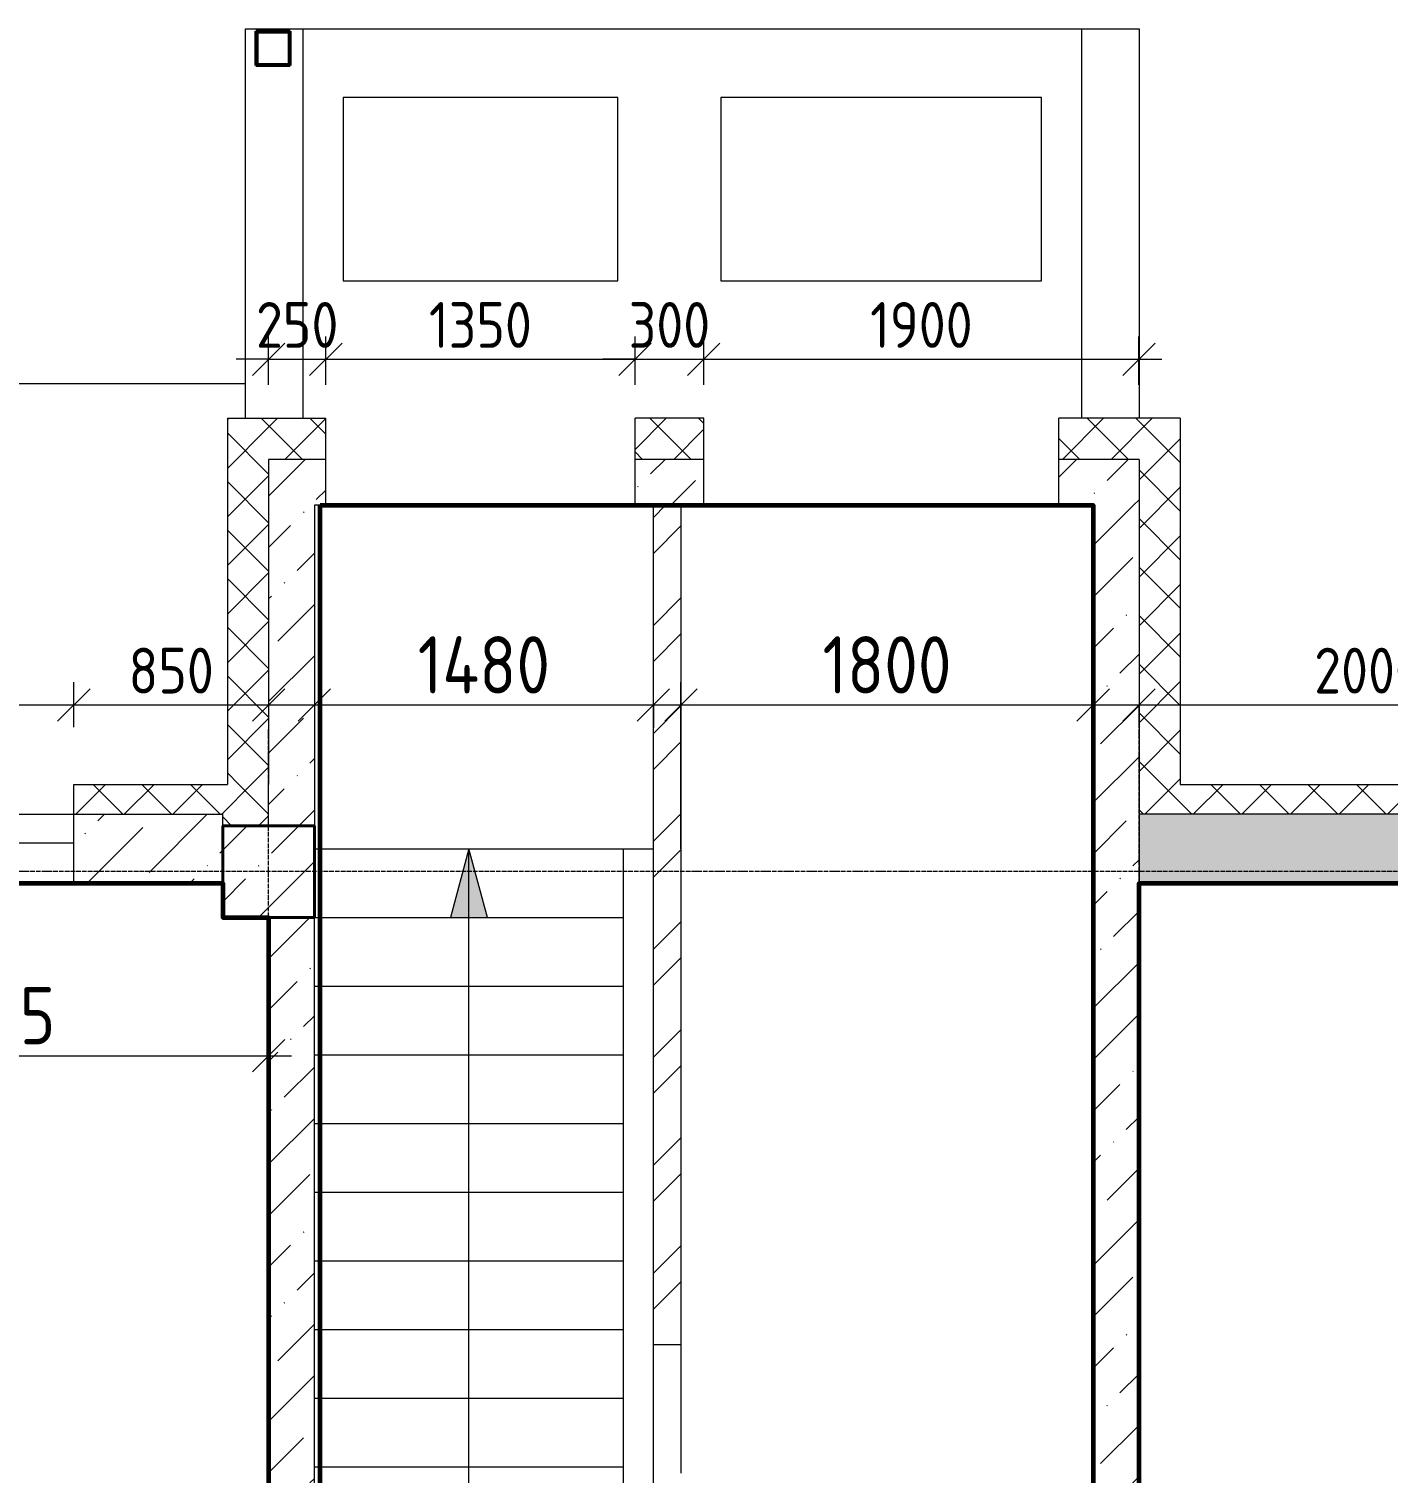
# Model space of a CAD drawing. Header units: millimetres. Extents: x -56773 to 221258, y -262288 to 26541.
# Drawn here: x 9038 to 14971, y -42087 to -35780 of the extents above; entities that cross this region are included whole.
import ezdxf

# ---------------------------------------------------------------- set-up
doc = ezdxf.new("R2010")
doc.units = ezdxf.units.MM
doc.linetypes.add('ADSK_Линия сетки', pattern=[25, 20, -2.5, 0, -2.5])
for name, color, linetype, lineweight in [('3.1 Штукатурка внешн стен для инвесторов', 5, 'Continuous', 60), ('Лестницы', 7, 'Continuous', 9), ('Несущие колонны', 7, 'Continuous', 18), ('Оси', 7, 'Continuous', 9), ('Перекрытие', 7, 'Continuous', 18), ('Размеры', 7, 'Continuous', 9), ('Стены внутренние', 7, 'Continuous', 18), ('Стены наружные', 7, 'Continuous', 18), ('Стены несущие', 7, 'Continuous', 30), ('Стены отделка', 7, 'Continuous', 30), ('Стены штриховка', 7, 'Continuous', 9), ('Стрелки вверх', 7, 'Continuous', 18)]:
    doc.layers.add(name, color=color, linetype=linetype, lineweight=lineweight)
doc.styles.add('GOST Common_2', font='', dxfattribs={"width": 0.9, "height": 250})
doc.styles.add('GOST Common_3', font='', dxfattribs={"width": 0.9, "height": 200})
doc.styles.get('GOST Common_2').set_extended_font_data('GOST Common')
doc.styles.get('GOST Common_3').set_extended_font_data('GOST Common')
doc.dimstyles.new('ADSK_Основной_2_0', dxfattribs={"dimscale": 304.8, "dimtxt": 201.142999, "dimasz": 0.463911, "dimexe": 0.328084, "dimexo": 0.328084, "dimgap": 0.164042, "dimtad": 1, "dimdec": 3, "dimrnd": 0.001, "dimdsep": 46, "dimtxsty": 'GOST Common_3', "dimblk1": 'OBLIQUE', "dimblk2": 'OBLIQUE', "dimsah": 1, "dimcen": 0.09, "dimdle": 0.328084, "dimazin": 2, "dimtfac": 1, "dimtdec": 4, "dimtix": 1, "dimtmove": 0, "dimatfit": 3, "dimfxl": 1, "dimtvp": 1, "dimtolj": 1, "dimtzin": 0, "dimlwd": 20, "dimlwe": 20, "dimarcsym": 2})
doc.dimstyles.new('ADSK_Основной_2_0_3', dxfattribs={"dimscale": 304.8, "dimtxt": 201.142999, "dimasz": 0.463911, "dimexe": 0.328084, "dimexo": 0.328084, "dimgap": 0.164042, "dimtad": 1, "dimdec": 3, "dimrnd": 0.001, "dimdsep": 46, "dimtxsty": 'GOST Common_2', "dimblk1": 'OBLIQUE', "dimblk2": 'OBLIQUE', "dimsah": 1, "dimcen": 0.09, "dimdle": 0.328084, "dimazin": 2, "dimtfac": 1, "dimtdec": 4, "dimtix": 1, "dimtmove": 0, "dimatfit": 3, "dimfxl": 1, "dimtvp": 1, "dimtolj": 1, "dimtzin": 0, "dimlwd": 20, "dimlwe": 20, "dimarcsym": 2})
pattern_1 = [(45, (1283.93, -48864.63), (84.18955, 308.69595), [396.875, -79.375, 3.353, -76.022])]
pattern_2 = [(45, (1283.93, -48864.63), (-106.066, 106.066), []), (135, (1283.93, -48864.63), (-106.066, -106.066), [])]

# ---------------------------------------------------------------- blocks, each defined once
blk = doc.blocks.new('ADSK_КолоннаЖБ_Прямоугольная - 400x400 мм-1807143-Кладочный план 1-го этажа')
at = {"layer": 'Несущие колонны', "lineweight": 40}
for p, q in [((-200, 200), (200, 200)), ((-200, -200), (-200, 200)), ((200, 200), (200, -200)), ((200, -200), (-200, -200))]:
    blk.add_line(p, q, dxfattribs=at)
blk = doc.blocks.new('Труба квадратного сечения _ТУ 36-2287-80_-Колонна - труба160x5-3371741-Кладочный план 1-го этажа')
at = {"layer": 'Несущие колонны', "lineweight": 40}
for p, q in [((80, 80), (-70, 80)), ((-70, 80), (-70, -70)), ((-65, -65), (-65, 75)), ((-65, 75), (75, 75)), ((75, 75), (75, -65)), ((80, -70), (80, 80)), ((-70, -70), (80, -70)), ((75, -65), (-65, -65))]:
    blk.add_line(p, q, dxfattribs=at)
blk = doc.blocks.new('_Oblique')
at = {"color": 0, "linetype": 'ByBlock', "lineweight": -2}
blk.add_line((-0.5, -0.5), (0.5, 0.5), dxfattribs=at)
blk = doc.blocks.new('*D4187')
at = {"layer": 'Defpoints', "color": 0, "lineweight": 25, "transparency": 16777216}
for p in [(9233.9, -38732.1), (7783.9, -38911.1), (9233.9, -38929)]:
    blk.add_point(p, dxfattribs=at)
at = {"layer": 'Размеры', "color": 0, "lineweight": 20, "transparency": 16777216}
for p, q in [((7783.9, -38811.1), (7783.9, -38632.1)), ((9233.9, -38829), (9233.9, -38632.1)), ((7683.9, -38732.1), (9333.9, -38732.1))]:
    blk.add_line(p, q, dxfattribs=at)
at = {"layer": 'Размеры', "color": 0, "lineweight": 20, "transparency": 16777216, "xscale": 141.4, "yscale": 141.4, "zscale": 141.4, "rotation": 180}
blk.add_blockref('_Oblique', (7783.9, -38732.1), dxfattribs=at)
at = {"layer": 'Размеры', "color": 0, "lineweight": 20, "transparency": 16777216, "xscale": 141.4, "yscale": 141.4, "zscale": 141.4}
blk.add_blockref('_Oblique', (9233.9, -38732.1), dxfattribs=at)
at = {"layer": 'Размеры', "color": 0, "lineweight": 9, "transparency": 16777216, "insert": (8508.9, -38582.1), "char_height": 200, "width": 580.928, "attachment_point": 5, "style": 'GOST Common_3'}
blk.add_mtext('\\A1;1450', dxfattribs=at)
blk = doc.blocks.new('*D4188')
at = {"layer": 'Defpoints', "color": 0, "lineweight": 25, "transparency": 16777216}
for p in [(10083.9, -38632.1), (10083.9, -38732.1), (9233.9, -38929)]:
    blk.add_point(p, dxfattribs=at)
at = {"layer": 'Размеры', "color": 0, "lineweight": 20, "transparency": 16777216}
for p, q in [((9233.9, -38829), (9233.9, -38632.1)), ((9133.9, -38732.1), (10183.9, -38732.1)), ((10083.9, -38732.1), (10083.9, -38832.1))]:
    blk.add_line(p, q, dxfattribs=at)
at = {"layer": 'Размеры', "color": 0, "lineweight": 20, "transparency": 16777216, "xscale": 141.4, "yscale": 141.4, "zscale": 141.4, "rotation": 180}
blk.add_blockref('_Oblique', (9233.9, -38732.1), dxfattribs=at)
at = {"layer": 'Размеры', "color": 0, "lineweight": 20, "transparency": 16777216, "xscale": 141.4, "yscale": 141.4, "zscale": 141.4}
blk.add_blockref('_Oblique', (10083.9, -38732.1), dxfattribs=at)
at = {"layer": 'Размеры', "color": 0, "lineweight": 9, "transparency": 16777216, "insert": (9658.9, -38582.1), "char_height": 200, "width": 454.106, "attachment_point": 5, "style": 'GOST Common_3'}
blk.add_mtext('\\A1;850', dxfattribs=at)
blk = doc.blocks.new('*D4211')
at = {"layer": 'Defpoints', "color": 0, "lineweight": 25, "transparency": 16777216}
for p in [(10333.9, -37222.5), (10083.9, -37433.8), (10333.9, -37433.8)]:
    blk.add_point(p, dxfattribs=at)
at = {"layer": 'Размеры', "color": 0, "lineweight": 20, "transparency": 16777216}
for p, q in [((10083.9, -37333.8), (10083.9, -37122.5)), ((10333.9, -37333.8), (10333.9, -37122.5)), ((10083.9, -37222.5), (9942.5, -37222.5)), ((10083.9, -37222.5), (10333.9, -37222.5)), ((10333.9, -37222.5), (10475.3, -37222.5))]:
    blk.add_line(p, q, dxfattribs=at)
at = {"layer": 'Размеры', "color": 0, "lineweight": 20, "transparency": 16777216, "xscale": 141.4, "yscale": 141.4, "zscale": 141.4}
blk.add_blockref('_Oblique', (10083.9, -37222.5), dxfattribs=at)
at = {"layer": 'Размеры', "color": 0, "lineweight": 20, "transparency": 16777216, "xscale": 141.4, "yscale": 141.4, "zscale": 141.4, "rotation": 180}
blk.add_blockref('_Oblique', (10333.9, -37222.5), dxfattribs=at)
at = {"layer": 'Размеры', "color": 0, "lineweight": 9, "transparency": 16777216, "insert": (10208.9, -37072.5), "char_height": 200, "width": 454.106, "attachment_point": 5, "style": 'GOST Common_3'}
blk.add_mtext('\\A1;250', dxfattribs=at)
blk = doc.blocks.new('*D4212')
at = {"layer": 'Defpoints', "color": 0, "lineweight": 25, "transparency": 16777216}
for p in [(11683.9, -37222.5), (10333.9, -37433.8), (11683.9, -37433.8)]:
    blk.add_point(p, dxfattribs=at)
at = {"layer": 'Размеры', "color": 0, "lineweight": 20, "transparency": 16777216}
for p, q in [((10333.9, -37333.8), (10333.9, -37122.5)), ((11683.9, -37333.8), (11683.9, -37122.5)), ((10233.9, -37222.5), (11783.9, -37222.5))]:
    blk.add_line(p, q, dxfattribs=at)
at = {"layer": 'Размеры', "color": 0, "lineweight": 20, "transparency": 16777216, "xscale": 141.4, "yscale": 141.4, "zscale": 141.4, "rotation": 180}
blk.add_blockref('_Oblique', (10333.9, -37222.5), dxfattribs=at)
at = {"layer": 'Размеры', "color": 0, "lineweight": 20, "transparency": 16777216, "xscale": 141.4, "yscale": 141.4, "zscale": 141.4}
blk.add_blockref('_Oblique', (11683.9, -37222.5), dxfattribs=at)
at = {"layer": 'Размеры', "color": 0, "lineweight": 9, "transparency": 16777216, "insert": (11008.9, -37072.5), "char_height": 200, "width": 560.473, "attachment_point": 5, "style": 'GOST Common_3'}
blk.add_mtext('\\A1;1350', dxfattribs=at)
blk = doc.blocks.new('*D4213')
at = {"layer": 'Defpoints', "color": 0, "lineweight": 25, "transparency": 16777216}
for p in [(11983.9, -37222.5), (11683.9, -37433.8), (11983.9, -37433.8)]:
    blk.add_point(p, dxfattribs=at)
at = {"layer": 'Размеры', "color": 0, "lineweight": 20, "transparency": 16777216}
for p, q in [((11683.9, -37333.8), (11683.9, -37122.5)), ((11983.9, -37333.8), (11983.9, -37122.5)), ((11683.9, -37222.5), (11542.5, -37222.5)), ((11683.9, -37222.5), (11983.9, -37222.5)), ((11983.9, -37222.5), (12125.3, -37222.5))]:
    blk.add_line(p, q, dxfattribs=at)
at = {"layer": 'Размеры', "color": 0, "lineweight": 20, "transparency": 16777216, "xscale": 141.4, "yscale": 141.4, "zscale": 141.4}
blk.add_blockref('_Oblique', (11683.9, -37222.5), dxfattribs=at)
at = {"layer": 'Размеры', "color": 0, "lineweight": 20, "transparency": 16777216, "xscale": 141.4, "yscale": 141.4, "zscale": 141.4, "rotation": 180}
blk.add_blockref('_Oblique', (11983.9, -37222.5), dxfattribs=at)
at = {"layer": 'Размеры', "color": 0, "lineweight": 9, "transparency": 16777216, "insert": (11833.9, -37072.5), "char_height": 200, "width": 454.106, "attachment_point": 5, "style": 'GOST Common_3'}
blk.add_mtext('\\A1;300', dxfattribs=at)
blk = doc.blocks.new('*D4214')
at = {"layer": 'Defpoints', "color": 0, "lineweight": 25, "transparency": 16777216}
for p in [(13883.9, -37222.5), (11983.9, -37433.8), (13883.9, -37433.8)]:
    blk.add_point(p, dxfattribs=at)
at = {"layer": 'Размеры', "color": 0, "lineweight": 20, "transparency": 16777216}
for p, q in [((11983.9, -37333.8), (11983.9, -37122.5)), ((13883.9, -37333.8), (13883.9, -37122.5)), ((11883.9, -37222.5), (13983.9, -37222.5))]:
    blk.add_line(p, q, dxfattribs=at)
at = {"layer": 'Размеры', "color": 0, "lineweight": 20, "transparency": 16777216, "xscale": 141.4, "yscale": 141.4, "zscale": 141.4, "rotation": 180}
blk.add_blockref('_Oblique', (11983.9, -37222.5), dxfattribs=at)
at = {"layer": 'Размеры', "color": 0, "lineweight": 20, "transparency": 16777216, "xscale": 141.4, "yscale": 141.4, "zscale": 141.4}
blk.add_blockref('_Oblique', (13883.9, -37222.5), dxfattribs=at)
at = {"layer": 'Размеры', "color": 0, "lineweight": 9, "transparency": 16777216, "insert": (12933.9, -37072.5), "char_height": 200, "width": 560.473, "attachment_point": 5, "style": 'GOST Common_3'}
blk.add_mtext('\\A1;1900', dxfattribs=at)
blk = doc.blocks.new('*D4215')
at = {"layer": 'Defpoints', "color": 0, "lineweight": 25, "transparency": 16777216}
for p in [(13883.9, -38632.1), (15883.9, -38732.1), (15883.9, -38930.2)]:
    blk.add_point(p, dxfattribs=at)
at = {"layer": 'Размеры', "color": 0, "lineweight": 20, "transparency": 16777216}
for p, q in [((15883.9, -38830.2), (15883.9, -38632.1)), ((13783.9, -38732.1), (15983.9, -38732.1)), ((13883.9, -38732.1), (13883.9, -38832.1))]:
    blk.add_line(p, q, dxfattribs=at)
at = {"layer": 'Размеры', "color": 0, "lineweight": 20, "transparency": 16777216, "xscale": 141.4, "yscale": 141.4, "zscale": 141.4, "rotation": 180}
blk.add_blockref('_Oblique', (13883.9, -38732.1), dxfattribs=at)
at = {"layer": 'Размеры', "color": 0, "lineweight": 20, "transparency": 16777216, "xscale": 141.4, "yscale": 141.4, "zscale": 141.4}
blk.add_blockref('_Oblique', (15883.9, -38732.1), dxfattribs=at)
at = {"layer": 'Размеры', "color": 0, "lineweight": 9, "transparency": 16777216, "insert": (14883.9, -38582.1), "char_height": 200, "width": 605.475, "attachment_point": 5, "style": 'GOST Common_3'}
blk.add_mtext('\\A1;2000', dxfattribs=at)
blk = doc.blocks.new('*D3763')
at = {"layer": 'Defpoints', "color": 0, "lineweight": 25, "transparency": 16777216}
for p in [(13683.9, -38632.1), (13683.9, -38732.1), (11883.9, -39459.7)]:
    blk.add_point(p, dxfattribs=at)
at = {"layer": 'Размеры', "color": 0, "lineweight": 20, "transparency": 16777216}
for p, q in [((11883.9, -39359.7), (11883.9, -38632.1)), ((11783.9, -38732.1), (13783.9, -38732.1)), ((13683.9, -38732.1), (13683.9, -38832.1))]:
    blk.add_line(p, q, dxfattribs=at)
at = {"layer": 'Размеры', "color": 0, "lineweight": 20, "transparency": 16777216, "xscale": 141.4, "yscale": 141.4, "zscale": 141.4, "rotation": 180}
blk.add_blockref('_Oblique', (11883.9, -38732.1), dxfattribs=at)
at = {"layer": 'Размеры', "color": 0, "lineweight": 20, "transparency": 16777216, "xscale": 141.4, "yscale": 141.4, "zscale": 141.4}
blk.add_blockref('_Oblique', (13683.9, -38732.1), dxfattribs=at)
at = {"layer": 'Размеры', "color": 0, "lineweight": 9, "transparency": 16777216, "insert": (12783.9, -38557.1), "char_height": 250, "width": 560.473, "attachment_point": 5, "style": 'GOST Common_2'}
blk.add_mtext('\\A1;1800', dxfattribs=at)
blk = doc.blocks.new('*D3764')
at = {"layer": 'Defpoints', "color": 0, "lineweight": 25, "transparency": 16777216}
for p in [(10283.9, -38632.1), (11763.9, -38632.1), (11763.9, -38732.1)]:
    blk.add_point(p, dxfattribs=at)
at = {"layer": 'Размеры', "color": 0, "lineweight": 20, "transparency": 16777216}
for p, q in [((10183.9, -38732.1), (11863.9, -38732.1)), ((10283.9, -38732.1), (10283.9, -38832.1)), ((11763.9, -38732.1), (11763.9, -38832.1))]:
    blk.add_line(p, q, dxfattribs=at)
at = {"layer": 'Размеры', "color": 0, "lineweight": 20, "transparency": 16777216, "xscale": 141.4, "yscale": 141.4, "zscale": 141.4, "rotation": 180}
blk.add_blockref('_Oblique', (10283.9, -38732.1), dxfattribs=at)
at = {"layer": 'Размеры', "color": 0, "lineweight": 20, "transparency": 16777216, "xscale": 141.4, "yscale": 141.4, "zscale": 141.4}
blk.add_blockref('_Oblique', (11763.9, -38732.1), dxfattribs=at)
at = {"layer": 'Размеры', "color": 0, "lineweight": 9, "transparency": 16777216, "insert": (11023.9, -38557.1), "char_height": 250, "width": 580.928, "attachment_point": 5, "style": 'GOST Common_2'}
blk.add_mtext('\\A1;1480', dxfattribs=at)
blk = doc.blocks.new('*D3771')
at = {"layer": 'Defpoints', "color": 0, "lineweight": 25, "transparency": 16777216}
for p in [(7608.9, -40163.9), (10083.9, -40163.9), (10083.9, -40263.9)]:
    blk.add_point(p, dxfattribs=at)
at = {"layer": 'Размеры', "color": 0, "lineweight": 20, "transparency": 16777216}
for p, q in [((7508.9, -40263.9), (10183.9, -40263.9)), ((7608.9, -40263.9), (7608.9, -40363.9)), ((10083.9, -40263.9), (10083.9, -40363.9))]:
    blk.add_line(p, q, dxfattribs=at)
at = {"layer": 'Размеры', "color": 0, "lineweight": 20, "transparency": 16777216, "xscale": 141.4, "yscale": 141.4, "zscale": 141.4, "rotation": 180}
blk.add_blockref('_Oblique', (7608.9, -40263.9), dxfattribs=at)
at = {"layer": 'Размеры', "color": 0, "lineweight": 20, "transparency": 16777216, "xscale": 141.4, "yscale": 141.4, "zscale": 141.4}
blk.add_blockref('_Oblique', (10083.9, -40263.9), dxfattribs=at)
at = {"layer": 'Размеры', "color": 0, "lineweight": 9, "transparency": 16777216, "insert": (8846.4, -40088.9), "char_height": 250, "width": 625.93, "attachment_point": 5, "style": 'GOST Common_2'}
blk.add_mtext('\\A1;2475', dxfattribs=at)

msp = doc.modelspace()

# ---------------------------------------------------------------- hatches: boundary and pattern name
at = {"layer": 'Несущие колонны', "lineweight": 9}
h = msp.add_hatch(dxfattribs=at)
h.set_pattern_fill('FP_3', color=256, style=0, pattern_type=2)
h.set_pattern_definition([(45, (1283.93, -48864.63), (-224.5064, 224.5064), []), (45, (1508.44, -48864.63), (-224.5064, 224.5064), [396.875, -79.375, 3.353, -76.022])])
h.paths.add_polyline_path([(10283.9343, -39659.6624), (10283.9343, -39259.6624), (9883.9343, -39259.6624), (9883.9343, -39659.6624), (10083.9343, -39659.6624)])
at = {"layer": 'Стены внутренние', "lineweight": 9}
h = msp.add_hatch(dxfattribs=at)
h.set_pattern_fill('FP_5', color=256, style=0, pattern_type=2)
h.set_pattern_definition([(45, (1283.93, -48864.63), (-235.732, 235.732), []), (45, (1441.1, -48864.63), (-235.732, 235.732), [])])
h.paths.add_polyline_path([(11763.9343, -41524.2522), (11883.9343, -41524.2522), (11883.9343, -37859.6624), (11763.9343, -37859.6624), (11763.9343, -40973.4427)])
h = msp.add_hatch(dxfattribs=at)
h.set_pattern_fill('FP_1', color=256, style=0, pattern_type=2)
h.set_pattern_definition(pattern_1)
h.paths.add_polyline_path([(6483.9343, -39509.6624), (7783.9343, -39509.6624), (7783.9343, -39209.6624), (6483.9343, -39210.6624)])
h.paths.add_polyline_path([(9233.9343, -39509.6624), (9883.9343, -39509.6624), (9883.9343, -39209.6624), (9233.9343, -39209.6624)])
h.paths.add_polyline_path([(1683.9343, -39509.6624), (1683.9343, -39210.6624), (483.9343, -39210.6624), (483.9343, -39509.6624)])
h.paths.add_polyline_path([(-716.0657, -39509.6624), (-716.0657, -39210.6624), (-1666.0657, -39209.6624), (-1666.0657, -39509.6624), (-1250.418, -39509.6624)])
h.paths.add_polyline_path([(4883.9343, -39509.6624), (4883.9343, -39210.6624), (4283.9343, -39209.6624), (4283.9343, -39509.6624)])
h.paths.add_polyline_path([(3783.9343, -39509.6624), (3883.9343, -39509.6624), (3883.9343, -39209.6624), (3283.9343, -39210.6624), (3283.9343, -39509.6624), (3758.9343, -39509.6624)])
h = msp.add_hatch(dxfattribs=at)
h.set_pattern_fill('FP_1', color=256, style=0, pattern_type=2)
h.set_pattern_definition(pattern_1)
h.paths.add_polyline_path([(42187.5179, -39509.6624), (43283.9343, -39509.6624), (43283.9343, -39209.6624), (41283.9343, -39209.6624), (41283.9343, -39509.6624)])
h.paths.add_polyline_path([(28283.9343, -39509.6624), (28883.9343, -39509.6624), (28883.9343, -39209.6624), (28283.9343, -39210.6624)])
h.paths.add_polyline_path([(29958.9343, -39509.6624), (29958.9343, -39209.6624), (29269.3587, -39209.6624), (29269.3587, -39259.6624), (29283.9343, -39259.6624), (29283.9343, -39509.6624), (29408.9343, -39509.6624)])
h.paths.add_polyline_path([(40883.9343, -39509.6624), (40883.9343, -39209.6624), (40283.9343, -39210.6624), (40283.9343, -39509.6624), (40715.0455, -39509.6624)])
h.paths.add_polyline_path([(31858.9343, -39509.6624), (32683.9343, -39509.6624), (32683.9343, -39210.6624), (31408.9343, -39209.6624), (31408.9343, -39509.6624), (31783.9343, -39509.6624)])
h.paths.add_polyline_path([(38333.9343, -39509.6624), (38683.9343, -39509.6624), (38683.9343, -39210.6624), (37483.9343, -39210.6624), (37483.9343, -39509.6624), (38308.9343, -39509.6624)])
h.paths.add_polyline_path([(34283.9343, -39509.6624), (34883.9343, -39509.6624), (34883.9343, -39209.6624), (34283.9343, -39210.6624)])
h.paths.add_polyline_path([(35283.9343, -39509.6624), (35883.9343, -39509.6624), (35883.9343, -39210.6624), (35283.9343, -39209.6624)])
h.paths.add_polyline_path([(26158.9343, -39509.6624), (26683.9343, -39509.6624), (26683.9343, -39210.6624), (25483.9343, -39210.6624), (25483.9343, -39509.6624), (26133.9343, -39509.6624)])
h.paths.add_polyline_path([(15883.9343, -39509.6624), (15883.9343, -39209.6624), (13883.9343, -39209.6624), (13883.9343, -39509.6624), (14210.5423, -39509.6624)])
h.paths.add_polyline_path([(16883.9343, -39509.6624), (16883.9343, -39209.6624), (16283.9343, -39209.6624), (16283.9343, -39509.6624)])
h.paths.add_polyline_path([(20100.4319, -39509.6624), (20683.9343, -39509.6624), (20683.9343, -39210.6624), (19483.9343, -39210.6624), (19483.9343, -39509.6624)])
h.paths.add_polyline_path([(23283.9343, -39509.6624), (23883.9343, -39509.6624), (23883.9343, -39210.6624), (23283.9343, -39209.6624)])
h.paths.add_polyline_path([(17283.9343, -39509.6624), (17883.9343, -39509.6624), (17883.9343, -39210.6624), (17283.9343, -39209.6624)])
h.paths.add_polyline_path([(22883.9343, -39509.6624), (22883.9343, -39209.6624), (22283.9343, -39210.6624), (22283.9343, -39509.6624)])
at = {"layer": 'Стены наружные', "lineweight": 9}
h = msp.add_hatch(dxfattribs=at)
h.set_pattern_fill('FP_4', color=256, style=0, pattern_type=2)
h.set_pattern_definition(pattern_2)
h.paths.add_polyline_path([(9903.9343, -39079.6624), (10083.9343, -39079.6624), (10083.9343, -37479.6624), (9903.9343, -37479.6624), (9903.9343, -38397.1072)])
h = msp.add_hatch(dxfattribs=at)
h.set_pattern_fill('FP_4', color=256, style=0, pattern_type=2)
h.set_pattern_definition(pattern_2)
h.paths.add_polyline_path([(10333.9343, -37659.6624), (10333.9343, -37479.6624), (10083.9343, -37479.6624), (10083.9343, -37659.6624)])
h.paths.add_polyline_path([(14063.9343, -37659.6624), (14063.9343, -37479.6624), (13533.9343, -37479.6624), (13533.9343, -37659.6624), (13883.9343, -37659.6624)])
h.paths.add_polyline_path([(11683.9343, -37659.6624), (11983.9343, -37659.6624), (11983.9343, -37479.6624), (11683.9343, -37479.6624)])
h = msp.add_hatch(dxfattribs=at)
h.set_pattern_fill('FP_1', color=256, style=0, pattern_type=2)
h.set_pattern_definition(pattern_1)
h.paths.add_polyline_path([(13533.9343, -37859.6624), (13883.9343, -37859.6624), (13883.9343, -37659.6624), (13533.9343, -37659.6624)])
h.paths.add_polyline_path([(11763.9343, -37859.6624), (11983.9343, -37859.6624), (11983.9343, -37659.6624), (11683.9343, -37659.6624), (11683.9343, -37859.6624)])
h.paths.add_polyline_path([(10283.9343, -37859.6624), (10333.9343, -37859.6624), (10333.9343, -37659.6624), (10083.9343, -37659.6624), (10083.9343, -37859.6624)])
h = msp.add_hatch(dxfattribs=at)
h.set_pattern_fill('FP_4', color=256, style=0, pattern_type=2)
h.set_pattern_definition(pattern_2)
h.paths.add_polyline_path([(13883.9343, -39079.6624), (14063.9343, -39079.6624), (14063.9343, -37659.6624), (13883.9343, -37659.6624), (13883.9343, -38397.1072)])
h = msp.add_hatch(dxfattribs=at)
h.set_pattern_fill('FP_1', color=256, style=0, pattern_type=2)
h.set_pattern_definition(pattern_1)
h.paths.add_polyline_path([(10283.9343, -46259.6624), (10283.9343, -45659.6624), (10083.9343, -45659.6624), (10083.9343, -46259.6624)])
h.paths.add_polyline_path([(10283.9343, -45259.6624), (10283.9343, -39659.6624), (10083.9343, -39659.6624), (10083.9343, -45259.6624)])
h.paths.add_polyline_path([(10283.9343, -39259.6624), (10283.9343, -37859.6624), (10083.9343, -37859.6624), (10083.9343, -39259.6624)])
h = msp.add_hatch(dxfattribs=at)
h.set_pattern_fill('FP_1', color=256, style=0, pattern_type=2)
h.set_pattern_definition(pattern_1)
h.paths.add_polyline_path([(13683.9343, -46059.6624), (13883.9343, -46059.6624), (13883.9343, -37859.6624), (13683.9343, -37859.6624), (13683.9343, -43549.7783)])
h = msp.add_hatch(dxfattribs=at)
h.set_pattern_fill('FP_4', color=256, style=0, pattern_type=2)
h.set_pattern_definition(pattern_2)
h.paths.add_polyline_path([(9883.9343, -39209.6624), (9883.9343, -39079.6624), (9233.9343, -39079.6624), (9233.9343, -39209.6624)])
h.paths.add_polyline_path([(7783.9343, -39209.6624), (7783.9343, -39079.6624), (6433.9343, -39079.6624), (6433.9343, -39209.6624)])
h.paths.add_polyline_path([(-666.0657, -39209.6624), (-666.0657, -39079.6624), (-1666.0657, -39079.6624), (-1666.0657, -39209.6624), (-1250.418, -39209.6624)])
h.paths.add_polyline_path([(3883.9343, -39209.6624), (4933.9343, -39209.6624), (4933.9343, -39079.6624), (3233.9343, -39079.6624), (3233.9343, -39209.6624)])
h.paths.add_polyline_path([(1733.9343, -39209.6624), (1733.9343, -39079.6624), (433.9343, -39079.6624), (433.9343, -39209.6624)])
h = msp.add_hatch(dxfattribs=at)
h.set_pattern_fill('FP_4', color=256, style=0, pattern_type=2)
h.set_pattern_definition(pattern_2)
h.paths.add_polyline_path([(10083.9343, -39259.6624), (10083.9343, -39079.6624), (9883.9343, -39079.6624), (9883.9343, -39259.6624)])
h = msp.add_hatch(dxfattribs=at)
h.set_pattern_fill('FP_4', color=256, style=0, pattern_type=2)
h.set_pattern_definition(pattern_2)
h.paths.add_polyline_path([(31408.9343, -39209.6624), (32733.9343, -39209.6624), (32733.9343, -39079.6624), (31408.9343, -39079.6624)])
h.paths.add_polyline_path([(28883.9343, -39209.6624), (29958.9343, -39209.6624), (29958.9343, -39079.6624), (28233.9343, -39079.6624), (28233.9343, -39209.6624)])
h.paths.add_polyline_path([(43283.9343, -39209.6624), (43283.9343, -39079.6624), (40233.9343, -39079.6624), (40233.9343, -39209.6624), (42187.5179, -39209.6624)])
h.paths.add_polyline_path([(34233.9343, -39209.6624), (35933.9343, -39209.6624), (35933.9343, -39079.6624), (34233.9343, -39079.6624)])
h.paths.add_polyline_path([(37770.1007, -39209.6624), (38733.9343, -39209.6624), (38733.9343, -39079.6624), (37433.9343, -39079.6624), (37433.9343, -39209.6624)])
h.paths.add_polyline_path([(22883.9343, -39209.6624), (23933.9343, -39209.6624), (23933.9343, -39079.6624), (22233.9343, -39079.6624), (22233.9343, -39209.6624)])
h.paths.add_polyline_path([(16283.9343, -39209.6624), (17933.9343, -39209.6624), (17933.9343, -39079.6624), (13883.9343, -39079.6624), (13883.9343, -39209.6624), (15883.9343, -39209.6624)])
h.paths.add_polyline_path([(25433.9343, -39209.6624), (26733.9343, -39209.6624), (26733.9343, -39079.6624), (25433.9343, -39079.6624)])
h.paths.add_polyline_path([(20100.4319, -39209.6624), (20733.9343, -39209.6624), (20733.9343, -39079.6624), (19433.9343, -39079.6624), (19433.9343, -39209.6624)])
at = {"layer": 'Стрелки вверх'}
msp.add_hatch(color=256, dxfattribs=at).paths.add_polyline_path([(11039.3191, -39659.6624), (10958.9343, -39359.6624), (10878.5496, -39659.6624)])

# ---------------------------------------------------------------- linework, layer by layer
at = {"layer": '3.1 Штукатурка внешн стен для инвесторов'}
msp.add_lwpolyline([(10308.9343, -37859.6624), (13683.9343, -37859.6624), (13683.9343, -46059.6624), (10308.9343, -46059.6624)], close=True, dxfattribs=at)
for points in [[(-1766.0657, -38879.6624), (-1966.0657, -38879.6624), (-1966.0657, -39259.6624), (-2116.0657, -39259.6624), (-2116.0657, -39659.6624), (-1716.0657, -39659.6624), (-1716.0657, -39509.6624), (3883.9343, -39509.6624), (3883.9343, -39659.6624), (4283.9343, -39659.6624), (4283.9343, -39509.6624), (9883.9343, -39509.6624), (9883.9343, -39659.6624), (10083.9343, -39659.6624), (10083.9343, -45259.6624), (9883.9343, -45259.6624), (9883.9343, -45659.6624), (10083.9343, -45659.6624), (10083.9343, -46259.6624), (11933.9343, -46259.6624)], [(13483.9343, -46259.6624), (13883.9343, -46259.6624), (13883.9343, -39509.6624), (29958.9343, -39509.6624)]]:
    msp.add_lwpolyline(points, dxfattribs=at)
at = {"layer": 'Лестницы'}
for p, q in [((11683.9343, -37859.6624), (10333.9343, -37859.6624)), ((10283.9343, -39359.6624), (11633.9343, -39359.6624)), ((10283.9343, -39359.6624), (11633.9343, -39359.6624)), ((11633.9343, -39359.6624), (11763.9343, -39359.6624)), ((11633.9343, -39659.6624), (11633.9343, -39359.6624)), ((10283.9343, -39659.6624), (11633.9343, -39659.6624)), ((10283.9343, -39659.6624), (11633.9343, -39659.6624)), ((11633.9343, -39959.6624), (11633.9343, -39659.6624)), ((10283.9343, -39959.6624), (11633.9343, -39959.6624)), ((10283.9343, -39959.6624), (11633.9343, -39959.6624)), ((11633.9343, -40259.6624), (11633.9343, -39959.6624)), ((10283.9343, -40259.6624), (11633.9343, -40259.6624)), ((10283.9343, -40259.6624), (11633.9343, -40259.6624)), ((11633.9343, -40559.6624), (11633.9343, -40259.6624)), ((10283.9343, -40559.6624), (11633.9343, -40559.6624)), ((10283.9343, -40559.6624), (11633.9343, -40559.6624)), ((11633.9343, -40859.6624), (11633.9343, -40559.6624)), ((10283.9343, -40859.6624), (11633.9343, -40859.6624)), ((10283.9343, -40859.6624), (11633.9343, -40859.6624)), ((11633.9343, -41159.6624), (11633.9343, -40859.6624)), ((10283.9343, -41159.6624), (11633.9343, -41159.6624)), ((10283.9343, -41159.6624), (11633.9343, -41159.6624)), ((11633.9343, -41459.6624), (11633.9343, -41159.6624)), ((10283.9343, -41459.6624), (11633.9343, -41459.6624)), ((10283.9343, -41459.6624), (11633.9343, -41459.6624)), ((11633.9343, -41759.6624), (11633.9343, -41459.6624)), ((10283.9343, -41759.6624), (11633.9343, -41759.6624)), ((10283.9343, -41759.6624), (11633.9343, -41759.6624)), ((11633.9343, -42059.6624), (11633.9343, -41759.6624)), ((10283.9343, -42059.6624), (11633.9343, -42059.6624)), ((10283.9343, -42059.6624), (11633.9343, -42059.6624)), ((11633.9343, -42203.1932), (11633.9343, -42059.6624))]:
    msp.add_line(p, q, dxfattribs=at)
at = {"layer": 'Несущие колонны', "lineweight": 9}
for p, q in [((10083.9343, -39259.6624), (9883.9343, -39259.6624)), ((9883.9343, -39659.6624), (9883.9343, -39259.6624)), ((10283.9343, -39259.6624), (10083.9343, -39259.6624)), ((10283.9343, -39259.6624), (10283.9343, -39659.6624)), ((10083.9343, -39659.6624), (9883.9343, -39659.6624)), ((10283.9343, -39659.6624), (10083.9343, -39659.6624))]:
    msp.add_line(p, q, dxfattribs=at)
at = {"layer": 'Оси', "linetype": 'ADSK_Линия сетки', "lineweight": 5}
for p, q in [((10083.9343, -59838.5137), (10083.9343, -38837.1863)), ((13883.9343, -59838.5137), (13883.9343, -38837.1863)), ((63681.4538, -39459.6624), (-23956.1623, -39459.6624))]:
    msp.add_line(p, q, dxfattribs=at)
at = {"layer": 'Перекрытие'}
for p, q in [((10233.9343, -35779.6624), (13633.9343, -35779.6624)), ((11608.9343, -36079.6624), (10408.9343, -36079.6624)), ((10408.9343, -36079.6624), (10408.9343, -36879.6624)), ((11608.9343, -36879.6624), (11608.9343, -36079.6624)), ((13458.9343, -36079.6624), (12058.9343, -36079.6624)), ((12058.9343, -36079.6624), (12058.9343, -36879.6624)), ((13458.9343, -36879.6624), (13458.9343, -36079.6624)), ((10408.9343, -36879.6624), (11608.9343, -36879.6624)), ((12058.9343, -36879.6624), (13458.9343, -36879.6624)), ((9983.9343, -37329.6624), (7703.9343, -37329.6624)), ((13533.9343, -37859.6624), (11983.9343, -37859.6624)), ((7783.9343, -39209.6624), (9233.9343, -39209.6624)), ((9233.9343, -39335.0253), (7783.9343, -39335.0253))]:
    msp.add_line(p, q, dxfattribs=at)
at = {"layer": 'Стены внутренние', "lineweight": 5}
for p, q in [((11763.9343, -42142.5732), (11763.9343, -41524.2522)), ((11883.9343, -41524.2522), (11883.9343, -42086.6163))]:
    msp.add_line(p, q, dxfattribs=at)
at = {"layer": 'Стены наружные', "lineweight": 9}
for p, q in [((9983.9343, -37479.6624), (9983.9343, -35779.6624)), ((9983.9343, -35779.6624), (10233.9343, -35779.6624)), ((10233.9343, -35779.6624), (10233.9343, -37479.6624)), ((13633.9343, -37479.6624), (13633.9343, -35779.6624)), ((13633.9343, -35779.6624), (13883.9343, -35779.6624)), ((13883.9343, -35779.6624), (13883.9343, -37479.6624))]:
    msp.add_line(p, q, dxfattribs=at)
at = {"layer": 'Стены несущие', "lineweight": 9}
for p, q in [((10083.9343, -37659.6624), (10083.9343, -39079.6624)), ((10333.9343, -37859.6624), (10333.9343, -37659.6624)), ((11683.9343, -37859.6624), (11683.9343, -37659.6624)), ((11983.9343, -37859.6624), (11983.9343, -37659.6624)), ((13533.9343, -37859.6624), (13533.9343, -37659.6624)), ((13883.9343, -37659.6624), (13883.9343, -39209.6624)), ((10333.9343, -37859.6624), (10283.9343, -37859.6624)), ((10283.9343, -37859.6624), (10283.9343, -39259.6624)), ((11683.9343, -37859.6624), (11763.9343, -37859.6624)), ((11763.9343, -41524.2522), (11763.9343, -37859.6624)), ((11883.9343, -37859.6624), (11983.9343, -37859.6624)), ((11883.9343, -37859.6624), (11883.9343, -41524.2522)), ((13533.9343, -37859.6624), (13683.9343, -37859.6624)), ((13683.9343, -46059.6624), (13683.9343, -37859.6624)), ((9233.9343, -39509.6624), (9233.9343, -39209.6624)), ((9883.9343, -39509.6624), (9883.9343, -39259.6624)), ((9883.9343, -39509.6624), (9233.9343, -39509.6624)), ((13883.9343, -39509.6624), (13883.9343, -45184.6624)), ((15883.9343, -39509.6624), (13883.9343, -39509.6624)), ((10083.9343, -39659.6624), (10083.9343, -42459.6624)), ((10283.9343, -45259.6624), (10283.9343, -39659.6624)), ((11763.9343, -41524.2522), (11883.9343, -41524.2522))]:
    msp.add_line(p, q, dxfattribs=at)
at = {"layer": 'Стены отделка', "lineweight": 18}
for p, q in [((9903.9343, -37479.6624), (9903.9343, -39079.6624)), ((9903.9343, -37479.6624), (10333.9343, -37479.6624)), ((10333.9343, -37659.6624), (10333.9343, -37479.6624)), ((11983.9343, -37479.6624), (11683.9343, -37479.6624)), ((11683.9343, -37659.6624), (11683.9343, -37479.6624)), ((11983.9343, -37659.6624), (11983.9343, -37479.6624)), ((14063.9343, -37479.6624), (13533.9343, -37479.6624)), ((13533.9343, -37659.6624), (13533.9343, -37479.6624)), ((14063.9343, -37479.6624), (14063.9343, -39079.6624)), ((9233.9343, -39209.6624), (9233.9343, -39079.6624)), ((9233.9343, -39079.6624), (9903.9343, -39079.6624)), ((14063.9343, -39079.6624), (17933.9343, -39079.6624)), ((9883.9343, -39259.6624), (10083.9343, -39259.6624))]:
    msp.add_line(p, q, dxfattribs=at)
at = {"layer": 'Стены штриховка', "lineweight": 9}
for p, q in [((10333.9343, -37659.6624), (10083.9343, -37659.6624)), ((11983.9343, -37659.6624), (11683.9343, -37659.6624)), ((13883.9343, -37659.6624), (13533.9343, -37659.6624)), ((11763.9343, -37859.6624), (11883.9343, -37859.6624)), ((10083.9343, -39259.6624), (10083.9343, -39079.6624)), ((9233.9343, -39209.6624), (9883.9343, -39209.6624)), ((9883.9343, -39259.6624), (9883.9343, -39209.6624)), ((15883.9343, -39209.6624), (13883.9343, -39209.6624)), ((13883.9343, -39209.6624), (13883.9343, -39509.6624)), ((10083.9343, -39259.6624), (10283.9343, -39259.6624)), ((10283.9343, -39659.6624), (10083.9343, -39659.6624))]:
    msp.add_line(p, q, dxfattribs=at)
at = {"layer": 'Стрелки вверх'}
for p, q in [((10958.9343, -39359.6624), (10878.5496, -39659.6624)), ((10958.9343, -39659.6624), (10958.9343, -39359.6624)), ((11039.3191, -39659.6624), (10958.9343, -39359.6624)), ((10878.5496, -39659.6624), (11039.3191, -39659.6624)), ((10958.9343, -39959.6624), (10958.9343, -39659.6624)), ((10958.9343, -40259.6624), (10958.9343, -39959.6624)), ((10958.9343, -40559.6624), (10958.9343, -40259.6624)), ((10958.9343, -40859.6624), (10958.9343, -40559.6624)), ((10958.9343, -41159.6624), (10958.9343, -40859.6624)), ((10958.9343, -41459.6624), (10958.9343, -41159.6624)), ((10958.9343, -41759.6624), (10958.9343, -41459.6624)), ((10958.9343, -42059.6624), (10958.9343, -41759.6624)), ((10958.9343, -42359.6624), (10958.9343, -42059.6624))]:
    msp.add_line(p, q, dxfattribs=at)

# ---------------------------------------------------------------- block references
at = {"layer": 'Несущие колонны', "rotation": 180}
msp.add_blockref('Труба квадратного сечения _ТУ 36-2287-80_-Колонна - труба160x5-3371741-Кладочный план 1-го этажа', (10108.9343, -35859.6624), dxfattribs=at)
at = {"layer": 'Несущие колонны', "lineweight": 40, "rotation": 89.9999999999999}
msp.add_blockref('ADSK_КолоннаЖБ_Прямоугольная - 400x400 мм-1807143-Кладочный план 1-го этажа', (10083.9343, -39459.6624), dxfattribs=at)

# ---------------------------------------------------------------- dimensions: what is measured, and where the dimension line sits
at = {"layer": 'Размеры', "lineweight": 9}
for base, p1, p2, dimstyle, override, picture, middle in [((10333.9343, -37222.5121), (10083.9343, -37433.7758), (10333.9343, -37433.7758), 'ADSK_Основной_2_0', {"dimpost": '<>', "dimfxl": 250}, '*D4211', (10208.9343, -37072.5121)), ((11683.9343, -37222.5121), (10333.9343, -37433.7758), (11683.9343, -37433.7758), 'ADSK_Основной_2_0', {"dimpost": '<>', "dimfxl": 1350}, '*D4212', (11008.9343, -37072.5121)), ((11983.9343, -37222.5121), (11683.9343, -37433.7758), (11983.9343, -37433.7758), 'ADSK_Основной_2_0', {"dimpost": '<>', "dimfxl": 300}, '*D4213', (11833.9343, -37072.5121)), ((13883.9343, -37222.5121), (11983.9343, -37433.7758), (13883.9343, -37433.7758), 'ADSK_Основной_2_0', {"dimpost": '<>', "dimfxl": 1900}, '*D4214', (12933.9343, -37072.5121)), ((11763.9343, -38732.0831), (10283.9343, -38632.0982), (11763.9343, -38632.0982), 'ADSK_Основной_2_0_3', {"dimpost": '<>', "dimfxl": 1480}, '*D3764', (11023.9343, -38557.0831)), ((13683.9343, -38732.0831), (11883.9343, -39459.6624), (13683.9343, -38632.0982), 'ADSK_Основной_2_0_3', {"dimpost": '<>', "dimfxl": 1981.126562}, '*D3763', (12783.9343, -38557.0831)), ((9233.9343, -38732.0831), (7783.9343, -38911.0715), (9233.9343, -38929.02), 'ADSK_Основной_2_0', {"dimpost": '<>', "dimfxl": 1450.111082}, '*D4187', (8508.9343, -38582.0831)), ((10083.9343, -38732.0831), (9233.9343, -38929.02), (10083.9343, -38632.0982), 'ADSK_Основной_2_0', {"dimpost": '<>', "dimfxl": 900.36801}, '*D4188', (9658.9343, -38582.0831)), ((15883.9343, -38732.0831), (13883.9343, -38632.0982), (15883.9343, -38930.225), 'ADSK_Основной_2_0', {"dimpost": '<>', "dimfxl": 2022.097813}, '*D4215', (14883.9343, -38582.0831)), ((10083.9343, -40263.8719), (7608.9343, -40163.887), (10083.9343, -40163.887), 'ADSK_Основной_2_0_3', {"dimpost": '<>', "dimfxl": 2475}, '*D3771', (8846.4343, -40088.8719))]:
    dim = msp.add_linear_dim(base=base, p1=p1, p2=p2, dimstyle=dimstyle, override=override, dxfattribs=at)
    dim.commit()
    dim.dimension.update_dxf_attribs({"geometry": picture, "text_midpoint": middle})

doc.saveas('drawing.dxf')
